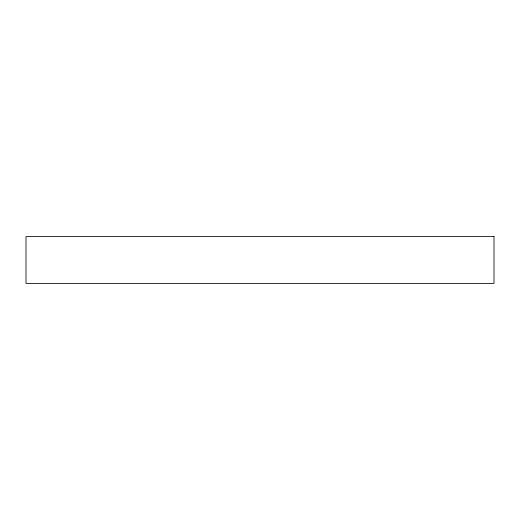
<?xml version="1.0" encoding="UTF-8"?>
<svg xmlns="http://www.w3.org/2000/svg" width="520" height="520" viewBox="0 0 520 520"><rect width="100%" height="100%" fill="white"/><g stroke="black" fill="none" stroke-linecap="round" stroke-linejoin="round"><path stroke-width="0.78" d="M494 236.6L26 236.6L26 283.4L494 283.4L494 236.6"/></g></svg>
